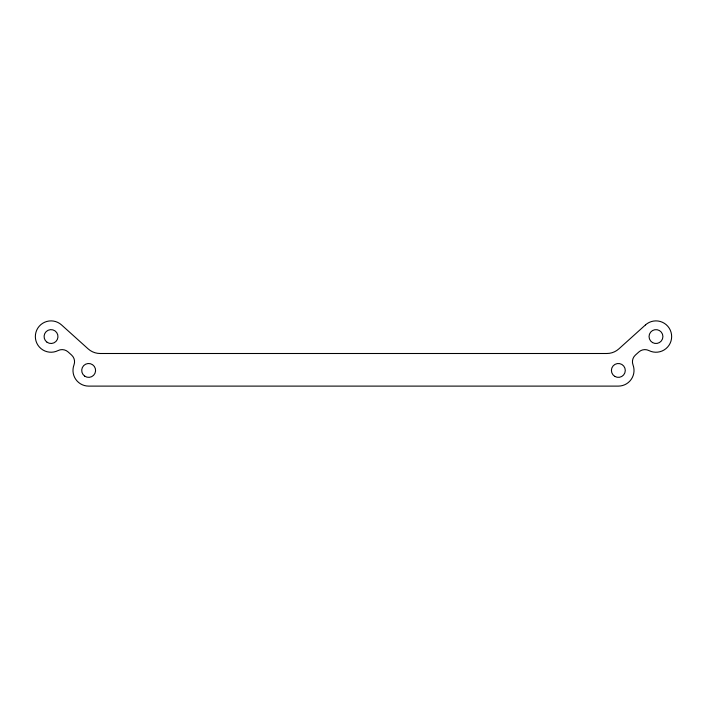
<?xml version="1.0" encoding="UTF-8"?>
<svg xmlns="http://www.w3.org/2000/svg" width="707" height="707" viewBox="0 0 707 707"><rect width="100%" height="100%" fill="white"/><g stroke="black" fill="none" stroke-linecap="round" stroke-linejoin="round"><path stroke-width="1.06" d="M645.482 324.911L618.837 348.905A17.896 17.896 0 0 1 606.862 353.5L100.138 353.5A17.896 17.896 0 0 1 88.163 348.905L61.518 324.911A15.678 15.678 0 0 0 40.767 324.707A15.678 15.678 0 0 0 38.001 345.281A15.678 15.678 0 0 0 58.071 350.566A8.952 8.952 0 0 1 68.075 351.909L71.601 355.082A8.952 8.952 0 0 1 73.988 364.9A15.678 15.678 0 0 0 88.649 386.11L618.351 386.11A15.678 15.678 0 0 0 633.012 364.9A8.952 8.952 0 0 1 635.399 355.082L638.925 351.909A8.952 8.952 0 0 1 648.929 350.566A15.678 15.678 0 0 0 668.999 345.281A15.678 15.678 0 0 0 666.233 324.707A15.678 15.678 0 0 0 645.482 324.911M84.725 376.151A6.937 6.937 0 0 0 95.569 370.981A6.937 6.937 0 0 0 85.662 364.176A6.937 6.937 0 0 0 84.725 376.151M47.033 342.232A6.937 6.937 0 0 0 57.939 337.186A6.937 6.937 0 0 0 48.111 330.266A6.937 6.937 0 0 0 47.033 342.232M614.79 376.389A6.937 6.937 0 0 0 625.288 370.539A6.937 6.937 0 0 0 614.966 364.379A6.937 6.937 0 0 0 614.79 376.389M652.508 342.568A6.937 6.937 0 0 0 662.91 336.559A6.937 6.937 0 0 0 652.508 330.558A6.937 6.937 0 0 0 652.508 342.568"/></g></svg>
